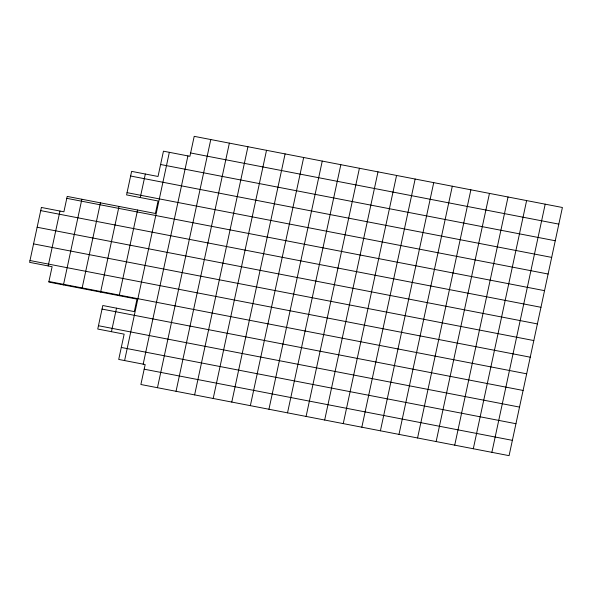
<?xml version="1.0" encoding="UTF-8"?>
<svg xmlns="http://www.w3.org/2000/svg" width="592" height="592" viewBox="0 0 592 592"><rect width="100%" height="100%" fill="white"/><g stroke="black" fill="none" stroke-linecap="round" stroke-linejoin="round"><path stroke-width="0.89" d="M48.181 265.941L59.97 211.048M63.455 284.915L81.859 199.252M82.029 288.504L100.433 202.841M100.61 292.1L119.014 206.43M111.451 331.69L116.506 308.158M119.184 295.689L137.588 210.027M140.274 197.55L145.329 174.018M124.594 360.572L169.342 152.322M143.175 364.161L187.916 155.911M157.465 387.708L210.782 139.542M176.046 391.305L229.363 143.131M194.62 394.894L247.937 146.72M213.201 398.483L266.518 150.316M231.783 402.072L285.1 153.905M250.357 405.661L303.674 157.494M268.938 409.25L322.255 161.083M287.52 412.846L340.837 164.672M306.094 416.435L359.411 168.269M324.675 420.024L377.992 171.858M343.249 423.613L396.566 175.447M361.83 427.202L415.147 179.036M380.412 430.798L433.729 182.625M398.986 434.387L452.303 186.221M417.567 437.976L470.884 189.81M436.141 441.565L489.458 193.399M454.723 445.154L508.04 196.988M473.304 448.751L526.621 200.577M491.878 452.34L545.195 204.166M190.631 152.973L558.826 224.124M160.602 164.495L555.252 240.759M130.625 176.024L551.677 257.394M127.051 192.652L548.103 274.022M66.792 198.335L544.536 290.657M40.715 210.619L540.962 307.292M37.141 227.247L537.388 323.92M33.566 243.882L533.814 340.555M29.992 260.517L530.24 357.191M48.929 281.496L526.665 373.818M102.039 309.083L523.091 390.454M98.464 325.718L519.517 407.089M121.293 347.452L515.943 423.717M144.174 369.193L512.369 440.352M41.396 207.459L29.6 262.352L52.111 266.696L48.803 282.088L136.996 299.13L134.317 311.607L102.801 305.516L97.747 329.041L124.15 334.147L118.718 359.433L145.173 364.546L140.881 384.504L509.083 455.662L562.4 207.496L194.206 136.338L189.914 156.295L163.459 151.182L158.027 176.475L131.624 171.369L126.57 194.901L158.086 200.991L155.4 213.468L67.207 196.418L63.899 211.803L41.396 207.459"/></g></svg>
